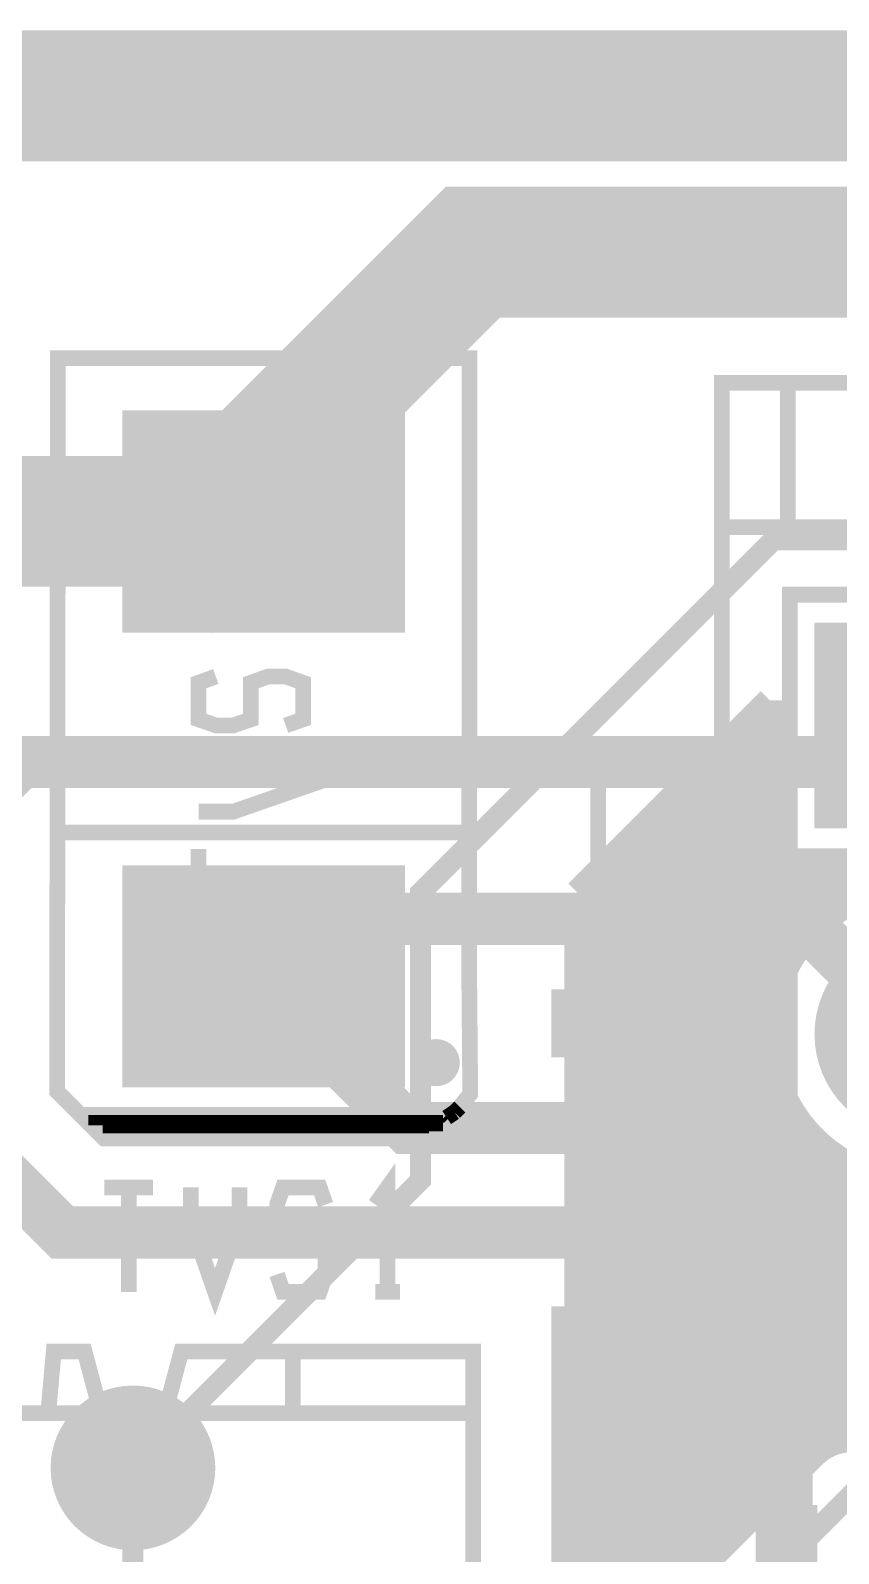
# Model space of a CAD drawing. Extents: x -1 to 101, y -64 to 41.
# Drawn here: x 13.61 to 21.46, y 25.84 to 40.63 of the extents above; entities that cross this region are included whole.
import ezdxf

# ---------------------------------------------------------------- set-up
doc = ezdxf.new("R2010")
doc.units = 0
doc.header["$MEASUREMENT"] = 0
doc.layers.get('0').update_dxf_attribs({"linetype": 'CONTINUOUS'})
for name, color, linetype in [('22-313-0_AST', 7, 'CONTINUOUS'), ('22-313-0_BOT', 7, 'CONTINUOUS'), ('22-313-0_DRD', 2, 'CONTINUOUS'), ('22-313-0_SMB', 4, 'CONTINUOUS'), ('22-313-0_SMT', 3, 'CONTINUOUS'), ('22-313-0_SPT', 5, 'CONTINUOUS'), ('22-313-0_SST', 10, 'CONTINUOUS'), ('22-313-0_TOP', 14, 'CONTINUOUS'), ('THRUHOLE_TAP', 11, 'CONTINUOUS')]:
    doc.layers.add(name, color=color, linetype=linetype)

# ---------------------------------------------------------------- blocks, each defined once
blk = doc.blocks.new('ROUND_10')
at = {"const_width": 0.99949}
blk.add_lwpolyline([(-0.499744, 0, 1), (0.499744, 0, 1)], format="xyb", close=True, dxfattribs=at)
blk = doc.blocks.new('SQUARE_14')
blk.add_solid([(0.99949, 0.99949), (0.99949, -0.99949), (-0.99949, 0.99949), (-0.99949, -0.99949)])
blk = doc.blocks.new('ROUND_33')
at = {"const_width": 0.8001}
blk.add_lwpolyline([(-0.40005, 0, 1), (0.40005, 0, 1)], format="xyb", close=True, dxfattribs=at)
blk = doc.blocks.new('RECTANGLE_39')
blk.add_solid([(1.3716, 1.0795), (1.3716, -1.0795), (-1.3716, 1.0795), (-1.3716, -1.0795)])
blk = doc.blocks.new('RECTANGLE_42')
blk.add_solid([(0.29972, 0.65024), (0.29972, -0.65024), (-0.29972, 0.65024), (-0.29972, -0.65024)])
blk = doc.blocks.new('ROUND_24')
at = {"const_width": 0.44958}
blk.add_lwpolyline([(-0.22479, 0, 1), (0.22479, 0, 1)], format="xyb", close=True, dxfattribs=at)

msp = doc.modelspace()

# ---------------------------------------------------------------- linework, layer by layer
at = {"layer": '22-313-0_AST'}
for points, const_width in [([(0, 39.99992), (0, 0), (99.949, 0), (99.949, 39.99992), (0, 39.99992)], 1.27), ([(17.87144, 31.46044), (17.8816, 30.3022), (17.526, 29.8704), (14.3256, 29.8704), (13.8684, 30.3276), (13.87602, 37.4523), (17.87398, 37.4523), (17.87398, 35.814), (17.87144, 31.46044)], 0.1524), ([(20.32508, 35.80892), (20.96516, 35.80892), (20.96516, 37.211), (20.32508, 37.211), (20.32508, 35.80892), (20.32508, 28.95854), (20.96516, 28.95854), (23.03526, 28.95854), (24.18588, 28.95854), (24.18588, 28.49372), (24.69388, 28.49372), (24.69388, 27.559), (23.67534, 27.559), (24.18588, 28.49372)], 0.1524), ([(23.03526, 37.211), (20.96516, 37.211)], 0.1524), ([(23.67534, 37.211), (23.03526, 37.211), (23.03526, 35.80892), (20.96516, 35.80892)], 0.1524), ([(20.98548, 32.6136), (22.87524, 32.6136), (23.52548, 33.26384), (23.52548, 35.1536), (20.98548, 35.1536), (20.98548, 32.6136)], 0.1524), ([(16.25854, 35.0774), (16.25854, 34.84118)], 0.1524), ([(16.25854, 34.95802), (15.24254, 34.95802), (15.41018, 34.84118)], 0.1524), ([(15.41018, 34.35858), (15.24254, 34.29762), (15.24254, 33.94202), (15.41018, 33.8836), (15.58036, 33.8836), (15.75054, 33.94202), (15.75054, 34.29762), (15.91818, 34.35858), (16.08836, 34.35858), (16.25854, 34.29762), (16.25854, 33.94202), (16.08836, 33.8836)], 0.1524), ([(20.32508, 31.08452), (19.12366, 31.08452), (19.12366, 33.68548), (20.32508, 33.68548)], 0.1524), ([(15.24254, 33.52038), (15.58036, 33.52038), (16.25854, 33.28162), (15.58036, 33.0454), (15.24254, 33.0454)], 0.1524), ([(15.24254, 32.68218), (15.24254, 32.2072)], 0.1524), ([(16.25854, 32.44342), (15.24254, 32.44342)], 0.1524), ([(20.98548, 29.61386), (23.52548, 29.61386), (23.52548, 32.15386), (20.98548, 32.15386), (20.98548, 29.61386)], 0.1524), ([(20.96516, 27.559), (20.32508, 27.559), (20.32508, 28.95854)], 0.1524), ([(20.96516, 28.95854), (20.96516, 27.559), (23.03526, 27.559), (23.03526, 28.95854)], 0.1524), ([(5.26796, 27.20086), (5.21462, 27.8003), (4.16052, 27.8003), (2.41046, 27.8003), (2.41046, 27.20086), (17.90954, 27.20086), (17.90954, 11.30046), (2.41046, 11.30046), (2.41046, 27.20086)], 0.1524), ([(14.29512, 27.20086), (14.1351, 27.8003), (13.83538, 27.8003), (13.78204, 27.20086)], 0.1524), ([(16.15948, 27.20086), (16.15948, 27.8003), (15.0749, 27.8003), (14.91488, 27.20086)], 0.1524), ([(17.90954, 27.20086), (17.90954, 27.8003), (16.15948, 27.8003)], 0.1524)]:
    msp.add_lwpolyline(points, dxfattribs=dict(at, const_width=const_width))
at = {"layer": '22-313-0_BOT'}
for points, const_width in [([(28.20924, 35.01898), (25.43302, 35.01898), (24.765, 35.687), (20.828, 35.687), (17.399, 32.258), (17.399, 29.464), (14.605, 26.67)], 0.2032), ([(20.79244, 34.12744), (18.923, 32.258)], 0.254), ([(20.79244, 34.12744), (20.79244, 32.45358)], 0.254), ([(20.79244, 33.9344), (20.5994, 33.9344)], 0.254), ([(20.6756, 34.0106), (20.6756, 26.25598)], 0.254), ([(20.447, 33.782), (20.447, 26.02738)], 0.254), ([(20.79244, 33.7058), (20.3708, 33.7058)], 0.254), ([(20.79244, 33.4772), (20.1422, 33.4772)], 0.254), ([(20.2184, 33.5534), (20.2184, 25.79878)], 0.254), ([(19.9898, 33.3248), (19.9898, 25.57018)], 0.254), ([(20.79244, 33.2486), (19.9136, 33.2486)], 0.254), ([(20.79244, 33.02), (19.685, 33.02)], 0.254), ([(19.7612, 33.0962), (19.7612, 25.34158)], 0.254), ([(20.79244, 32.7914), (19.4564, 32.7914)], 0.254), ([(19.5326, 32.8676), (19.5326, 25.11298)], 0.254), ([(19.304, 32.639), (19.304, 24.88438)], 0.254), ([(20.79244, 32.5628), (19.2278, 32.5628)], 0.254), ([(23.65756, 32.45358), (20.79244, 32.45358)], 0.254), ([(20.9042, 32.45358), (20.9042, 31.43758)], 0.254), ([(21.1328, 32.45358), (21.1328, 31.81096)], 0.254), ([(21.3614, 32.45358), (21.3614, 32.02686)], 0.254), ([(27.21864, 32.3342), (18.9992, 32.3342)], 0.254), ([(19.0754, 32.4104), (19.0754, 24.65578)], 0.254), ([(18.923, 32.258), (18.923, 24.50338)], 0.254), ([(21.4757, 32.1056), (18.923, 32.1056)], 0.254), ([(21.19376, 31.877), (18.923, 31.877)], 0.254), ([(21.01342, 31.6484), (18.923, 31.6484)], 0.254), ([(20.89658, 31.4198), (18.923, 31.4198)], 0.254), ([(20.82546, 31.1912), (18.923, 31.1912)], 0.254), ([(20.79498, 30.9626), (18.923, 30.9626)], 0.254), ([(20.80006, 30.734), (18.923, 30.734)], 0.254), ([(20.84324, 30.5054), (18.923, 30.5054)], 0.254), ([(20.9296, 30.2768), (18.923, 30.2768)], 0.254), ([(20.9042, 30.33268), (20.9042, 26.48458)], 0.254), ([(21.06168, 30.0482), (18.923, 30.0482)], 0.254), ([(21.1328, 29.9593), (21.1328, 26.71318)], 0.254), ([(21.26742, 29.8196), (18.923, 29.8196)], 0.254), ([(21.3614, 29.7434), (21.3614, 26.8986)], 0.254), ([(21.61032, 29.591), (18.923, 29.591)], 0.254), ([(27.05354, 29.3624), (18.923, 29.3624)], 0.254), ([(27.01036, 29.1338), (18.923, 29.1338)], 0.254), ([(28.20924, 29.0195), (25.60574, 26.416), (21.59, 26.416), (16.764, 21.59), (8.255, 21.59), (5.715, 24.13)], 0.2032), ([(23.82774, 28.9052), (18.923, 28.9052)], 0.254), ([(23.44928, 28.6766), (18.923, 28.6766)], 0.254), ([(23.26132, 28.448), (18.923, 28.448)], 0.254), ([(23.15718, 28.2194), (18.923, 28.2194)], 0.254), ([(23.10892, 27.9908), (18.923, 27.9908)], 0.254), ([(23.11146, 27.7622), (18.923, 27.7622)], 0.254), ([(23.16226, 27.5336), (18.923, 27.5336)], 0.254), ([(23.27148, 27.305), (18.923, 27.305)], 0.254), ([(23.46706, 27.0764), (18.923, 27.0764)], 0.254), ([(21.27758, 26.8478), (18.923, 26.8478)], 0.254), ([(21.21154, 26.79192), (18.923, 24.50338)], 0.254), ([(21.03882, 26.6192), (18.923, 26.6192)], 0.254), ([(20.81022, 26.3906), (18.923, 26.3906)], 0.254), ([(20.58162, 26.162), (18.923, 26.162)], 0.254), ([(20.35302, 25.9334), (18.923, 25.9334)], 0.254)]:
    msp.add_lwpolyline(points, dxfattribs=dict(at, const_width=const_width))
at = {"layer": '22-313-0_BOT', "const_width": 0.254}
for points in [[(22.225, 32.31642, 0.4142136), (20.79244, 30.88386)], [(20.79244, 30.88386, 0.4142136), (22.225, 29.4513)], [(21.59, 26.9494, 0.1997883), (21.21156, 26.7919)]]:
    msp.add_lwpolyline(points, format="xyb", dxfattribs=at)
at = {"layer": '22-313-0_DRD'}
for points, const_width in [([(0, 39.99992), (0, 0), (99.949, 0), (99.949, 39.99992), (0, 39.99992)], 1.27), ([(14.605, 27.305), (13.97, 26.67)], 0.254), ([(15.24, 26.67), (14.605, 27.305)], 0.254), ([(13.97, 26.67), (14.605, 26.035)], 0.254), ([(14.605, 26.035), (15.24, 26.67)], 0.254)]:
    msp.add_lwpolyline(points, dxfattribs=dict(at, const_width=const_width))
at = {"layer": '22-313-0_SST', "const_width": 0.1524}
for points in [[(17.87144, 31.46044), (17.87398, 35.814), (17.87398, 37.4523), (13.87602, 37.4523), (13.8684, 30.3276), (14.3256, 29.8704), (17.526, 29.8704), (17.8816, 30.3022), (17.87144, 31.46044)], [(20.32508, 35.80892), (20.96516, 35.80892), (20.96516, 37.211), (20.32508, 37.211), (20.32508, 35.80892), (20.32508, 28.95854), (20.96516, 28.95854), (23.03526, 28.95854), (24.18588, 28.95854), (24.18588, 28.49372), (24.69388, 28.49372), (24.69388, 27.559), (23.67534, 27.559), (24.18588, 28.49372)], [(23.03526, 37.211), (20.96516, 37.211)], [(23.67534, 37.211), (23.03526, 37.211), (23.03526, 35.80892), (20.96516, 35.80892)], [(20.98548, 32.6136), (22.87524, 32.6136), (23.52548, 33.26384), (23.52548, 35.1536), (20.98548, 35.1536), (20.98548, 32.6136)], [(20.32508, 31.08452), (19.12366, 31.08452), (19.12366, 33.68548), (20.32508, 33.68548)], [(17.8308, 32.8422), (13.8938, 32.8422)], [(20.98548, 29.61386), (23.52548, 29.61386), (23.52548, 32.15386), (20.98548, 32.15386), (20.98548, 29.61386)], [(17.5006, 30.74924), (17.5006, 30.46222)], [(17.63776, 30.73146), (17.63776, 30.48)], [(17.69364, 30.5562), (17.40662, 30.5562)], [(17.67586, 30.69336), (17.4244, 30.69336)], [(17.7292, 30.1244), (17.653, 30.0736)], [(17.78, 30.1752), (17.6784, 30.0736)], [(17.78, 30.1752), (17.7292, 30.1244)], [(17.653, 30.099), (14.1478, 30.099), (14.3256, 29.9212)], [(17.60982, 30.0228), (14.224, 30.0228)], [(14.2494, 30.099), (14.2494, 29.9974)], [(14.38656, 30.099), (14.38656, 29.9212)], [(14.52372, 30.099), (14.52372, 29.9212)], [(14.66088, 30.099), (14.66088, 29.9212)], [(14.79804, 30.099), (14.79804, 29.9212)], [(14.9352, 30.099), (14.9352, 29.9212)], [(15.07236, 30.099), (15.07236, 29.9212)], [(15.20952, 30.099), (15.20952, 29.9212)], [(15.34668, 30.099), (15.34668, 29.9212)], [(15.48384, 30.099), (15.48384, 29.9212)], [(15.621, 30.099), (15.621, 29.9212)], [(15.75816, 30.099), (15.75816, 29.9212)], [(15.89532, 30.099), (15.89532, 29.9212)], [(16.03248, 30.099), (16.03248, 29.9212)], [(16.16964, 30.099), (16.16964, 29.9212)], [(16.3068, 30.099), (16.3068, 29.9212)], [(16.44396, 30.099), (16.44396, 29.9212)], [(16.58112, 30.099), (16.58112, 29.9212)], [(16.71828, 30.099), (16.71828, 29.9212)], [(16.85544, 30.099), (16.85544, 29.9212)], [(16.9926, 30.099), (16.9926, 29.9212)], [(17.12976, 30.099), (17.12976, 29.9212)], [(17.26692, 30.099), (17.26692, 29.9212)], [(17.40408, 30.099), (17.40408, 29.9212)], [(17.653, 30.0736), (17.526, 29.9212)], [(17.54124, 30.099), (17.54124, 29.93898)], [(17.653, 30.099), (17.6784, 30.0736)], [(17.526, 29.9212), (14.3256, 29.9212)], [(17.07896, 28.37942), (17.07896, 29.39542), (16.95958, 29.22778)], [(14.80058, 29.39542), (14.32814, 29.39542)], [(14.56436, 28.37942), (14.56436, 29.39542)], [(15.63878, 29.39542), (15.63878, 29.0576), (15.40256, 28.37942), (15.16634, 29.0576), (15.16634, 29.39542)], [(16.47698, 29.22778), (16.41856, 29.39542), (16.06296, 29.39542), (16.00454, 29.22778), (16.00454, 29.0576), (16.06296, 28.88742), (16.41856, 28.88742), (16.47698, 28.71978), (16.47698, 28.5496), (16.41856, 28.37942), (16.06296, 28.37942), (16.00454, 28.5496)], [(20.96516, 27.559), (20.32508, 27.559), (20.32508, 28.95854)], [(20.96516, 28.95854), (20.96516, 27.559), (23.03526, 27.559), (23.03526, 28.95854)], [(17.19834, 28.37942), (16.95958, 28.37942)], [(5.26796, 27.20086), (5.21462, 27.8003), (4.16052, 27.8003), (2.41046, 27.8003), (2.41046, 27.20086), (17.90954, 27.20086), (17.90954, 11.30046), (2.41046, 11.30046), (2.41046, 27.20086)], [(14.29512, 27.20086), (14.1351, 27.8003), (13.83538, 27.8003), (13.78204, 27.20086)], [(16.15948, 27.20086), (16.15948, 27.8003), (15.0749, 27.8003), (14.91488, 27.20086)], [(17.90954, 27.20086), (17.90954, 27.8003), (16.15948, 27.8003)], [(19.90344, 25.99182), (20.07362, 26.10866), (20.07362, 26.34742), (19.90344, 26.46426), (19.73326, 26.46426), (19.39544, 26.22804), (19.05762, 26.46426), (19.05762, 25.99182)]]:
    msp.add_lwpolyline(points, dxfattribs=at)
for points in [[(17.5514, 30.7594, 0.4142136), (17.399, 30.607)], [(17.7038, 30.607, 0.4142136), (17.5514, 30.7594)], [(17.399, 30.607, 0.4142136), (17.5514, 30.4546)], [(17.5514, 30.4546, 0.4142136), (17.7038, 30.607)]]:
    msp.add_lwpolyline(points, format="xyb", dxfattribs=at)
at = {"layer": '22-313-0_TOP'}
for points, const_width in [([(28.20924, 37.01796), (27.8765, 37.01796), (26.416, 38.481), (17.907, 38.481), (15.875, 36.449), (15.875, 35.8648)], 1.27), ([(15.875, 35.8648), (11.43, 35.8648)], 1.27), ([(11.43, 31.4452), (13.5128, 33.528), (22.225, 33.528), (22.225, 33.8836)], 0.508), ([(22.225, 30.88386), (21.10486, 32.004), (16.51, 32.004), (15.9512, 31.4452), (15.875, 31.4452)], 0.508), ([(20.955, 25.65908), (20.955, 27.051), (19.05, 28.956), (13.9192, 28.956), (11.43, 31.4452)], 0.508), ([(15.875, 31.4452), (15.875, 31.369), (17.272, 29.972), (19.685, 29.972), (23.495, 26.162), (23.495, 25.65908)], 0.508), ([(18.796, 31.3182), (18.796, 30.6578)], 0.254), ([(20.82038, 31.3182), (18.796, 31.3182)], 0.254), ([(18.9484, 31.3182), (18.9484, 30.6578)], 0.254), ([(19.177, 31.3182), (19.177, 30.6578)], 0.254), ([(19.4056, 31.3182), (19.4056, 30.6578)], 0.254), ([(19.6342, 31.3182), (19.6342, 30.6578)], 0.254), ([(19.8628, 31.3182), (19.8628, 30.63494)], 0.254), ([(20.0914, 31.3182), (20.0914, 30.52318)], 0.254), ([(20.32, 31.3182), (20.32, 30.30728)], 0.254), ([(20.5486, 31.3182), (20.5486, 30.07868)], 0.254), ([(20.7772, 31.3182), (20.7772, 29.85008)], 0.254), ([(20.82038, 31.3182), (20.85086, 31.28772)], 0.254), ([(20.8153, 31.1404), (18.796, 31.1404)], 0.254), ([(20.79244, 30.9118), (18.796, 30.9118)], 0.254), ([(20.80768, 30.6832), (18.796, 30.6832)], 0.254), ([(19.685, 30.6578), (18.796, 30.6578)], 0.254), ([(20.85848, 30.4546), (20.17268, 30.4546)], 0.254), ([(20.17268, 30.4546), (23.21052, 27.41676)], 0.254), ([(20.95246, 30.226), (20.40128, 30.226)], 0.254), ([(21.0058, 30.13456), (21.0058, 29.62148)], 0.254), ([(21.09978, 29.9974), (20.62988, 29.9974)], 0.254), ([(21.32838, 29.7688), (20.85848, 29.7688)], 0.254), ([(21.2344, 29.85008), (21.2344, 29.39288)], 0.254), ([(21.463, 29.67228), (21.463, 29.16428)], 0.254), ([(21.73224, 29.5402), (21.08708, 29.5402)], 0.254), ([(27.04084, 29.3116), (21.31568, 29.3116)], 0.254), ([(27.00528, 29.083), (21.54428, 29.083)], 0.254), ([(18.796, 28.23972), (20.2692, 26.76652)], 0.254), ([(18.796, 28.23972), (18.796, 25.019)], 0.254), ([(18.86712, 28.1686), (18.796, 28.1686)], 0.254), ([(18.9484, 28.08732), (18.9484, 1.651)], 0.254), ([(19.09572, 27.94), (18.796, 27.94)], 0.254), ([(19.177, 27.85872), (19.177, 1.651)], 0.254), ([(19.32432, 27.7114), (18.796, 27.7114)], 0.254), ([(19.4056, 27.63012), (19.4056, 11.26744)], 0.254), ([(19.55292, 27.4828), (18.796, 27.4828)], 0.254), ([(19.6342, 27.40152), (19.6342, 11.49858)], 0.254), ([(19.78152, 27.2542), (18.796, 27.2542)], 0.254), ([(19.8628, 27.17292), (19.8628, 11.72718)], 0.254), ([(20.01012, 27.0256), (18.796, 27.0256)], 0.254), ([(20.0914, 26.94432), (20.0914, 17.4498)], 0.254), ([(20.23872, 26.797), (18.796, 26.797)], 0.254), ([(20.22348, 26.74112), (20.22348, 24.57958)], 0.254), ([(20.2692, 26.74112), (20.22348, 26.74112)], 0.254), ([(20.2692, 26.76652), (20.2692, 26.74112)], 0.254), ([(14.605, 26.67), (14.605, 23.114), (12.7, 21.209), (12.7, 14.478), (14.351, 12.827), (14.351, 5.969), (17.145, 3.175)], 0.2032), ([(20.22348, 26.5684), (18.796, 26.5684)], 0.254), ([(20.22348, 26.3398), (18.796, 26.3398)], 0.254), ([(20.22348, 26.1112), (18.796, 26.1112)], 0.254), ([(20.22348, 25.8826), (18.796, 25.8826)], 0.254)]:
    msp.add_lwpolyline(points, dxfattribs=dict(at, const_width=const_width))
at = {"layer": '22-313-0_TOP', "const_width": 0.254}
for points in [[(20.85086, 31.28772, 0.0715847), (20.79274, 30.88386)], [(20.79244, 30.88386, 0.4142136), (22.225, 29.4513)], [(20.17014, 30.45714, 0.1989124), (19.685, 30.65809)]]:
    msp.add_lwpolyline(points, format="xyb", dxfattribs=at)

# ---------------------------------------------------------------- block references
at = {"layer": '22-313-0_BOT'}
for name, p in [('SQUARE_14', (22.225, 33.8836)), ('ROUND_10', (22.225, 30.88386)), ('ROUND_33', (14.605, 26.67))]:
    msp.add_blockref(name, p, dxfattribs=at)
at = {"layer": '22-313-0_SMB'}
for name, p in [('SQUARE_14', (22.225, 33.8836)), ('ROUND_10', (22.225, 30.88386)), ('ROUND_33', (14.605, 26.67))]:
    msp.add_blockref(name, p, dxfattribs=at)
at = {"layer": '22-313-0_SMT'}
for name, p in [('RECTANGLE_39', (15.875, 35.8648)), ('SQUARE_14', (22.225, 33.8836)), ('RECTANGLE_39', (15.875, 31.4452)), ('ROUND_10', (22.225, 30.88386)), ('ROUND_33', (14.605, 26.67)), ('RECTANGLE_42', (20.955, 25.65908))]:
    msp.add_blockref(name, p, dxfattribs=at)
at = {"layer": '22-313-0_SPT'}
for name, p in [('RECTANGLE_39', (15.875, 35.8648)), ('RECTANGLE_39', (15.875, 31.4452)), ('RECTANGLE_42', (20.955, 25.65908))]:
    msp.add_blockref(name, p, dxfattribs=at)
at = {"layer": '22-313-0_TOP'}
for name, p in [('RECTANGLE_39', (15.875, 35.8648)), ('SQUARE_14', (22.225, 33.8836)), ('RECTANGLE_39', (15.875, 31.4452)), ('ROUND_10', (22.225, 30.88386)), ('ROUND_33', (14.605, 26.67)), ('RECTANGLE_42', (20.955, 25.65908))]:
    msp.add_blockref(name, p, dxfattribs=at)
at = {"layer": 'THRUHOLE_TAP'}
msp.add_blockref('ROUND_24', (14.605, 26.67), dxfattribs=at)

doc.saveas('drawing.dxf')
